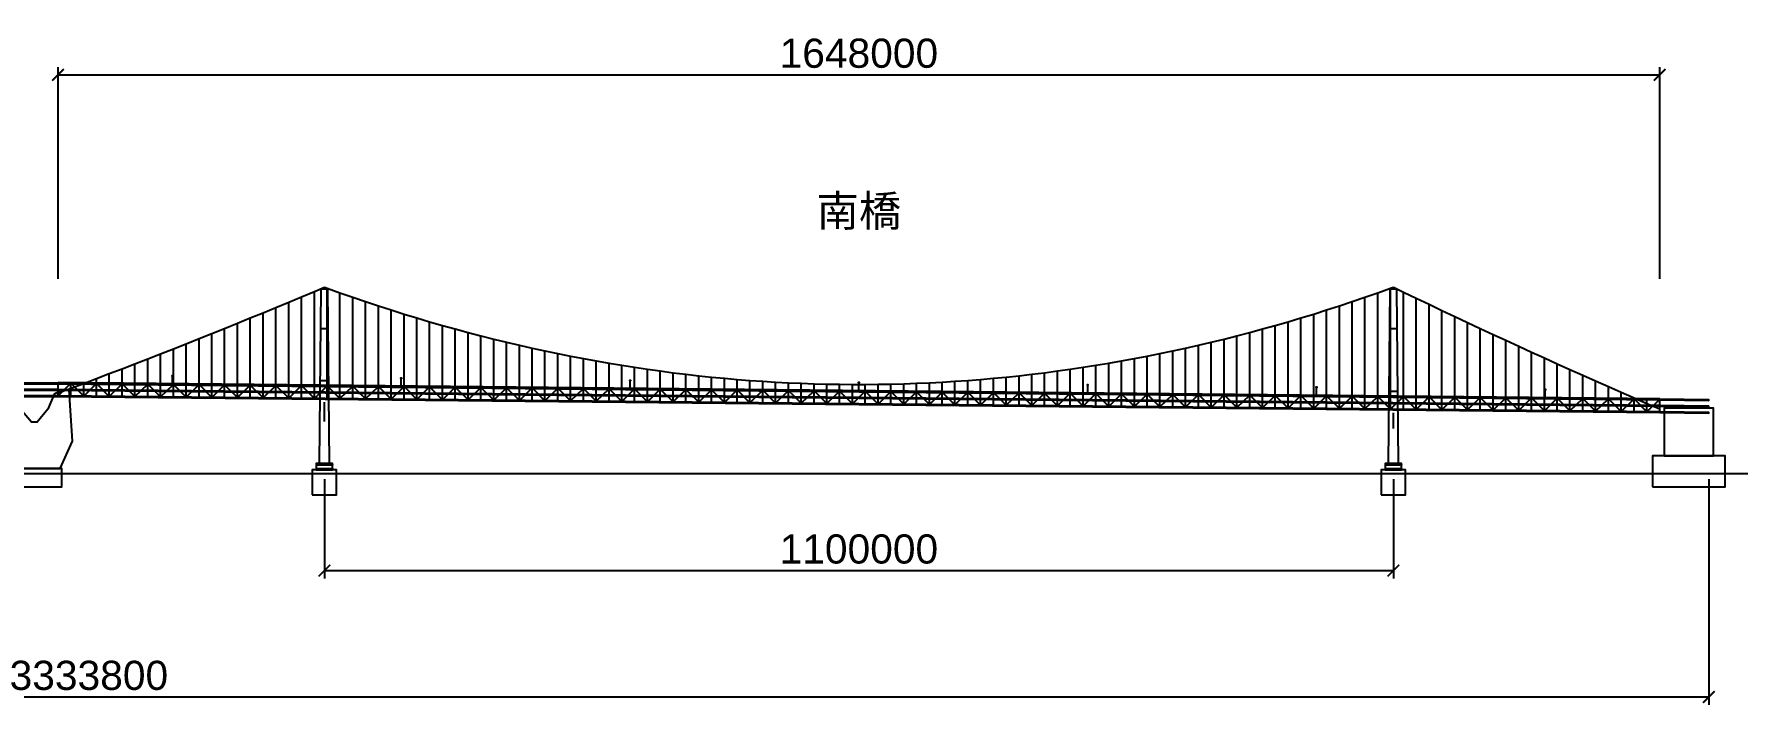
# Model space of a CAD drawing. Header units: millimetres. Extents: x -1650700 to 4843600, y -1001327 to 451686.
# Drawn here: x 0 to 1763100, y -238000 to 451686 of the extents above; entities that cross this region are included whole.
import ezdxf
from ezdxf.enums import TextEntityAlignment as Align

# ---------------------------------------------------------------- set-up
doc = ezdxf.new("R2010")
doc.units = ezdxf.units.MM
for name, color, linetype, lineweight in [('D-BGD-SEAS', 7, 'Continuous', 25), ('D-STR-BASE', 7, 'Continuous', 25), ('D-STR-CABL', 7, 'Continuous', 25), ('D-STR-DIM', 7, 'Continuous', 13), ('D-STR-HANG', 7, 'Continuous', 25), ('D-STR-RAIL', 7, 'Continuous', 25), ('D-STR-ROAD', 7, 'Continuous', 25), ('D-STR-TOWR', 7, 'Continuous', 25), ('D-STR-TRUS', 7, 'Continuous', 25), ('D-STR-TXT', 7, 'Continuous', 13)]:
    doc.layers.add(name, color=color, linetype=linetype, lineweight=lineweight)
doc.styles.add('OpenSansCondensed-Light', font='OpenSansCondensed-Light.ttf')
doc.styles.add('SETO_UNICODE', font='Arial Unicode.ttf')
doc.dimstyles.new('EZDXF', dxfattribs={"dimtxt": 0.25, "dimasz": 0.175, "dimexe": 0.375, "dimexo": 0.125, "dimgap": 0.1, "dimtad": 1, "dimlfac": 100, "dimzin": 12, "dimdsep": 46, "dimtxsty": 'OpenSansCondensed-Light', "dimblk": 'ARCHTICK', "dimcen": 2.5, "dimazin": 3, "dimtfac": 0.5, "dimtmove": 2, "dimatfit": 3})

# ---------------------------------------------------------------- blocks, each defined once
blk = doc.blocks.new('_ARCHTICK')
at = {"color": 0, "linetype": 'BYBLOCK', "const_width": 0.15}
blk.add_lwpolyline([(-0.5, -0.5), (0.5, 0.5)], dxfattribs=at)

msp = doc.modelspace()

# ---------------------------------------------------------------- linework, layer by layer
at = {"layer": 'D-BGD-SEAS', "color": 7}
msp.add_lwpolyline([(-1650700, 0), (1763100, 0)], dxfattribs=at)
at = {"layer": 'D-STR-BASE', "color": 7}
for points in [[(-26500, 5000), (26500, 5000), (39500, 33000), (36500, 75190), (35750, 86000), (29500, 86000), (20500, 81500), (14000, 66000), (3000, 52500), (-3000, 52500), (-14000, 66000), (-20500, 81500), (-29500, 86000), (-35750, 86000), (-36500, 75190), (-39500, 33000)], [(1677000, 18000), (1728000, 18000), (1728000, 67000), (1677000, 67000)], [(1665000, -14000), (1740000, -14000), (1740000, 18000), (1665000, 18000)], [(-28500, -14000), (28500, -14000), (28500, 5000), (-28500, 5000)], [(286000, -22000), (311000, -22000), (311000, 3500), (286000, 3500)], [(289920, 8700), (307080, 8700), (307080, 8790), (289920, 8790)], [(289920, 4500), (307080, 4500), (307080, 4590), (289920, 4590)], [(290000, 3500), (307000, 3500), (307000, 10050), (290000, 10050)], [(1386000, -22000), (1411000, -22000), (1411000, 3500), (1386000, 3500)], [(1389920, 8700), (1407080, 8700), (1407080, 8790), (1389920, 8790)], [(1389920, 4500), (1407080, 4500), (1407080, 4590), (1389920, 4590)], [(1390000, 3500), (1407000, 3500), (1407000, 10050), (1390000, 10050)]]:
    msp.add_lwpolyline(points, close=True, dxfattribs=at)
at = {"layer": 'D-STR-CABL', "color": 7}
for points in [[(261812, 176127.5), (274996, 181622.8)], [(274996, 181622.8), (288180, 187150.5)], [(288180, 187150.5), (298500, 191500)], [(298500, 191500), (301364, 190461.3)], [(301364, 190461.3), (314548, 185749.5)], [(314548, 185749.5), (327732, 181152.7)], [(327732, 181152.7), (340916, 176670.7)], [(340916, 176670.7), (354100, 172303.8)], [(1342900, 172303.8), (1356084, 176670.7)], [(1356084, 176670.7), (1369268, 181152.7)], [(1369268, 181152.7), (1382452, 185749.5)], [(1382452, 185749.5), (1395636, 190461.3)], [(1395636, 190461.3), (1398500, 191500)], [(1398500, 191500), (1408820, 186529.8)], [(1408820, 186529.8), (1422004, 180209.1)], [(1422004, 180209.1), (1435188, 173920.9)], [(209076, 154470.5), (222260, 159836.1)], [(222260, 159836.1), (235444, 165234.2)], [(235444, 165234.2), (248628, 170664.6)], [(248628, 170664.6), (261812, 176127.5)], [(354100, 172303.8), (367284, 168051.7)], [(367284, 168051.7), (380468, 163914.5)], [(380468, 163914.5), (393652, 159892.3)], [(393652, 159892.3), (406836, 155985)], [(1290164, 155985), (1303348, 159892.3)], [(1303348, 159892.3), (1316532, 163914.5)], [(1316532, 163914.5), (1329716, 168051.7)], [(1329716, 168051.7), (1342900, 172303.8)], [(1435188, 173920.9), (1448372, 167665)], [(1448372, 167665), (1461556, 161441.6)], [(1461556, 161441.6), (1474740, 155250.6)], [(169524, 138568.1), (182708, 143836.5)], [(182708, 143836.5), (195892, 149137.3)], [(195892, 149137.3), (209076, 154470.5)], [(406836, 155985), (420020, 152192.6)], [(420020, 152192.6), (433204, 148515.1)], [(433204, 148515.1), (446388, 144952.6)], [(446388, 144952.6), (459572, 141505)], [(459572, 141505), (472756, 138172.2)], [(1224244, 138172.2), (1237428, 141505)], [(1237428, 141505), (1250612, 144952.6)], [(1250612, 144952.6), (1263796, 148515.1)], [(1263796, 148515.1), (1276980, 152192.6)], [(1276980, 152192.6), (1290164, 155985)], [(1474740, 155250.6), (1487924, 149092)], [(1487924, 149092), (1501108, 142965.8)], [(1501108, 142965.8), (1514292, 136872)], [(129972, 122957.4), (143156, 128128.5)], [(143156, 128128.5), (156340, 133332.1)], [(156340, 133332.1), (169524, 138568.1)], [(472756, 138172.2), (485940, 134954.5)], [(485940, 134954.5), (499124, 131851.6)], [(499124, 131851.6), (512308, 128863.7)], [(512308, 128863.7), (525492, 125990.6)], [(525492, 125990.6), (538676, 123232.5)], [(1158324, 123232.5), (1171508, 125990.6)], [(1171508, 125990.6), (1184692, 128863.7)], [(1184692, 128863.7), (1197876, 131851.6)], [(1197876, 131851.6), (1211060, 134954.5)], [(1211060, 134954.5), (1224244, 138172.2)], [(1514292, 136872), (1527476, 130810.7)], [(1527476, 130810.7), (1540660, 124781.7)], [(1540660, 124781.7), (1553844, 118785.2)], [(77236, 102596.9), (90420, 107638.4)], [(90420, 107638.4), (103604, 112712.3)], [(103604, 112712.3), (116788, 117818.6)], [(116788, 117818.6), (129972, 122957.4)], [(538676, 123232.5), (551860, 120589.4)], [(551860, 120589.4), (565044, 118061.1)], [(565044, 118061.1), (578228, 115647.8)], [(578228, 115647.8), (591412, 113349.3)], [(591412, 113349.3), (604596, 111165.8)], [(604596, 111165.8), (617780, 109097.3)], [(617780, 109097.3), (630964, 107143.6)], [(630964, 107143.6), (644148, 105304.9)], [(1052852, 105304.9), (1066036, 107143.6)], [(1066036, 107143.6), (1079220, 109097.3)], [(1079220, 109097.3), (1092404, 111165.8)], [(1092404, 111165.8), (1105588, 113349.3)], [(1105588, 113349.3), (1118772, 115647.8)], [(1118772, 115647.8), (1131956, 118061.1)], [(1131956, 118061.1), (1145140, 120589.4)], [(1145140, 120589.4), (1158324, 123232.5)], [(1553844, 118785.2), (1567028, 112821.1)], [(1567028, 112821.1), (1580212, 106889.4)], [(1580212, 106889.4), (1593396, 100990.1)], [(37684, 87666.8), (50868, 92611.1)], [(50868, 92611.1), (64052, 97587.8)], [(64052, 97587.8), (77236, 102596.9)], [(644148, 105304.9), (657332, 103581.1)], [(657332, 103581.1), (670516, 101972.2)], [(670516, 101972.2), (683700, 100478.2)], [(683700, 100478.2), (696884, 99099.1)], [(696884, 99099.1), (710068, 97835)], [(710068, 97835), (723252, 96685.8)], [(723252, 96685.8), (736436, 95651.5)], [(736436, 95651.5), (749620, 94732.2)], [(749620, 94732.2), (762804, 93927.7)], [(762804, 93927.7), (775988, 93238.2)], [(775988, 93238.2), (789172, 92663.6)], [(789172, 92663.6), (802356, 92203.9)], [(802356, 92203.9), (815540, 91859.1)], [(815540, 91859.1), (828724, 91629.3)], [(828724, 91629.3), (841908, 91514.4)], [(841908, 91514.4), (855092, 91514.4)], [(855092, 91514.4), (868276, 91629.3)], [(868276, 91629.3), (881460, 91859.1)], [(881460, 91859.1), (894644, 92203.9)], [(894644, 92203.9), (907828, 92663.6)], [(907828, 92663.6), (921012, 93238.2)], [(921012, 93238.2), (934196, 93927.7)], [(934196, 93927.7), (947380, 94732.2)], [(947380, 94732.2), (960564, 95651.5)], [(960564, 95651.5), (973748, 96685.8)], [(973748, 96685.8), (986932, 97835)], [(986932, 97835), (1000116, 99099.1)], [(1000116, 99099.1), (1013300, 100478.2)], [(1013300, 100478.2), (1026484, 101972.2)], [(1026484, 101972.2), (1039668, 103581.1)], [(1039668, 103581.1), (1052852, 105304.9)], [(1593396, 100990.1), (1606580, 95123.2)], [(1606580, 95123.2), (1619764, 89288.7)], [(1619764, 89288.7), (1632948, 83486.7)], [(24500, 82755), (37684, 87666.8)], [(1632948, 83486.7), (1646132, 77717)], [(1646132, 77717), (1659316, 71979.8)], [(1659316, 71979.8), (1672500, 66275)]]:
    msp.add_lwpolyline(points, dxfattribs=at)
at = {"layer": 'D-STR-HANG', "color": 7}
for points in [[(274996, 90250), (274996, 181622.8)], [(288180, 90118.2), (288180, 187150.5)], [(301364, 89986.4), (301364, 190461.3)], [(314548, 89854.5), (314548, 185749.5)], [(327732, 89722.7), (327732, 181152.7)], [(340916, 89590.8), (340916, 176670.7)], [(1356084, 79439.2), (1356084, 176670.7)], [(1369268, 79307.3), (1369268, 181152.7)], [(1382452, 79175.5), (1382452, 185749.5)], [(1395636, 79043.6), (1395636, 190461.3)], [(1408820, 78911.8), (1408820, 186529.8)], [(1422004, 78780), (1422004, 180209.1)], [(222260, 90777.4), (222260, 159836.1)], [(235444, 90645.6), (235444, 165234.2)], [(248628, 90513.7), (248628, 170664.6)], [(261812, 90381.9), (261812, 176127.5)], [(354100, 89459), (354100, 172303.8)], [(367284, 89327.2), (367284, 168051.7)], [(380468, 89195.3), (380468, 163914.5)], [(393652, 89063.5), (393652, 159892.3)], [(1303348, 79966.5), (1303348, 159892.3)], [(1316532, 79834.7), (1316532, 163914.5)], [(1329716, 79702.8), (1329716, 168051.7)], [(1342900, 79571), (1342900, 172303.8)], [(1435188, 78648.1), (1435188, 173920.9)], [(1448372, 78516.3), (1448372, 167665)], [(1461556, 78384.4), (1461556, 161441.6)], [(182708, 91172.9), (182708, 143836.5)], [(195892, 91041.1), (195892, 149137.3)], [(209076, 90909.2), (209076, 154470.5)], [(406836, 88931.6), (406836, 155985)], [(420020, 88799.8), (420020, 152192.6)], [(433204, 88668), (433204, 148515.1)], [(446388, 88536.1), (446388, 144952.6)], [(459572, 88404.3), (459572, 141505)], [(1237428, 80625.7), (1237428, 141505)], [(1250612, 80493.9), (1250612, 144952.6)], [(1263796, 80362), (1263796, 148515.1)], [(1276980, 80230.2), (1276980, 152192.6)], [(1290164, 80098.4), (1290164, 155985)], [(1474740, 78252.6), (1474740, 155250.6)], [(1487924, 78120.8), (1487924, 149092)], [(1501108, 77988.9), (1501108, 142965.8)], [(143156, 91568.4), (143156, 128128.5)], [(156340, 91436.6), (156340, 133332.1)], [(169524, 91304.8), (169524, 138568.1)], [(472756, 88272.4), (472756, 138172.2)], [(485940, 88140.6), (485940, 134954.5)], [(499124, 88008.8), (499124, 131851.6)], [(512308, 87876.9), (512308, 128863.7)], [(525492, 87745.1), (525492, 125990.6)], [(1171508, 81284.9), (1171508, 125990.6)], [(1184692, 81153.1), (1184692, 128863.7)], [(1197876, 81021.2), (1197876, 131851.6)], [(1211060, 80889.4), (1211060, 134954.5)], [(1224244, 80757.6), (1224244, 138172.2)], [(1514292, 77857.1), (1514292, 136872)], [(1527476, 77725.2), (1527476, 130810.7)], [(1540660, 77593.4), (1540660, 124781.7)], [(90420, 92095.8), (90420, 107638.4)], [(103604, 91964), (103604, 112712.3)], [(116788, 91832.1), (116788, 117818.6)], [(129972, 91700.3), (129972, 122957.4)], [(538676, 87613.2), (538676, 123232.5)], [(551860, 87481.4), (551860, 120589.4)], [(565044, 87349.6), (565044, 118061.1)], [(578228, 87217.7), (578228, 115647.8)], [(591412, 87085.9), (591412, 113349.3)], [(604596, 86954), (604596, 111165.8)], [(617780, 86822.2), (617780, 109097.3)], [(630964, 86690.4), (630964, 107143.6)], [(1066036, 82339.6), (1066036, 107143.6)], [(1079220, 82207.8), (1079220, 109097.3)], [(1092404, 82076), (1092404, 111165.8)], [(1105588, 81944.1), (1105588, 113349.3)], [(1118772, 81812.3), (1118772, 115647.8)], [(1131956, 81680.4), (1131956, 118061.1)], [(1145140, 81548.6), (1145140, 120589.4)], [(1158324, 81416.8), (1158324, 123232.5)], [(1553844, 77461.6), (1553844, 118785.2)], [(1567028, 77329.7), (1567028, 112821.1)], [(1580212, 77197.9), (1580212, 106889.4)], [(64052, 92359.5), (64052, 97587.8)], [(77236, 92227.6), (77236, 102596.9)], [(644148, 86558.5), (644148, 105304.9)], [(657332, 86426.7), (657332, 103581.1)], [(670516, 86294.8), (670516, 101972.2)], [(683700, 86163), (683700, 100478.2)], [(696884, 86031.2), (696884, 99099.1)], [(710068, 85899.3), (710068, 97835)], [(723252, 85767.5), (723252, 96685.8)], [(736436, 85635.6), (736436, 95651.5)], [(749620, 85503.8), (749620, 94732.2)], [(762804, 85372), (762804, 93927.7)], [(775988, 85240.1), (775988, 93238.2)], [(789172, 85108.3), (789172, 92663.6)], [(802356, 84976.4), (802356, 92203.9)], [(815540, 84844.6), (815540, 91859.1)], [(828724, 84712.8), (828724, 91629.3)], [(841908, 84580.9), (841908, 91514.4)], [(855092, 84449.1), (855092, 91514.4)], [(868276, 84317.2), (868276, 91629.3)], [(881460, 84185.4), (881460, 91859.1)], [(894644, 84053.6), (894644, 92203.9)], [(907828, 83921.7), (907828, 92663.6)], [(921012, 83789.9), (921012, 93238.2)], [(934196, 83658), (934196, 93927.7)], [(947380, 83526.2), (947380, 94732.2)], [(960564, 83394.4), (960564, 95651.5)], [(973748, 83262.5), (973748, 96685.8)], [(986932, 83130.7), (986932, 97835)], [(1000116, 82998.8), (1000116, 99099.1)], [(1013300, 82867), (1013300, 100478.2)], [(1026484, 82735.2), (1026484, 101972.2)], [(1039668, 82603.3), (1039668, 103581.1)], [(1052852, 82471.5), (1052852, 105304.9)], [(1593396, 77066), (1593396, 100990.1)], [(1606580, 76934.2), (1606580, 95123.2)], [(1619764, 76802.4), (1619764, 89288.7)], [(1632948, 76670.5), (1632948, 83486.7)]]:
    msp.add_lwpolyline(points, dxfattribs=at)
at = {"layer": 'D-STR-RAIL', "color": 7}
for points in [[(-24500, 86575), (24500, 86575)], [(-24500, 86575), (24500, 86575)], [(-24500, 85575), (24500, 85575)], [(-24500, 85575), (24500, 85575)], [(24500, 86575), (1672500, 70095)], [(24500, 86575), (1672500, 70095)], [(24500, 85575), (1672500, 69095)], [(24500, 85575), (1672500, 69095)], [(56200, 85258), (56200, 86258)], [(56200, 85258), (56200, 86258)], [(175264.3, 84067.4), (175264.3, 85067.4)], [(175264.3, 84067.4), (175264.3, 85067.4)], [(294328.6, 82876.7), (294328.6, 83876.7)], [(294328.6, 82876.7), (294328.6, 83876.7)], [(413392.9, 81686.1), (413392.9, 82686.1)], [(413392.9, 81686.1), (413392.9, 82686.1)], [(532457.1, 80495.4), (532457.1, 81495.4)], [(532457.1, 80495.4), (532457.1, 81495.4)], [(651521.4, 79304.8), (651521.4, 80304.8)], [(651521.4, 79304.8), (651521.4, 80304.8)], [(770585.7, 78114.1), (770585.7, 79114.1)], [(770585.7, 78114.1), (770585.7, 79114.1)], [(889650, 76923.5), (889650, 77923.5)], [(889650, 76923.5), (889650, 77923.5)], [(1008714.3, 75732.9), (1008714.3, 76732.9)], [(1008714.3, 75732.9), (1008714.3, 76732.9)], [(1127778.6, 74542.2), (1127778.6, 75542.2)], [(1127778.6, 74542.2), (1127778.6, 75542.2)], [(1246842.9, 73351.6), (1246842.9, 74351.6)], [(1246842.9, 73351.6), (1246842.9, 74351.6)], [(1365907.1, 72160.9), (1365907.1, 73160.9)], [(1365907.1, 72160.9), (1365907.1, 73160.9)], [(1484971.4, 70970.3), (1484971.4, 71970.3)], [(1484971.4, 70970.3), (1484971.4, 71970.3)], [(1604035.7, 69779.6), (1604035.7, 70779.6)], [(1604035.7, 69779.6), (1604035.7, 70779.6)], [(1672500, 70095), (1723100, 69589)], [(1672500, 70095), (1723100, 69589)], [(1672500, 69095), (1723100, 68589)], [(1672500, 69095), (1723100, 68589)], [(1723100, 68589), (1723100, 69589)], [(1723100, 68589), (1723100, 69589)]]:
    msp.add_lwpolyline(points, dxfattribs=at)
for points in [[(-24500, 79055), (24500, 79055), (24500, 79755), (-24500, 79755)], [(24500, 79055), (1672500, 62575), (1672500, 63275), (24500, 79755)], [(1672500, 62575), (1723100, 62069), (1723100, 62769), (1672500, 63275)]]:
    msp.add_lwpolyline(points, close=True, dxfattribs=at)
at = {"layer": 'D-STR-ROAD', "color": 7}
for points in [[(-24500, 92055), (24500, 92055), (24500, 92755), (-24500, 92755)], [(24500, 92055), (1672500, 75575), (1672500, 76275), (24500, 92755)], [(141564.3, 100077.9), (142864.3, 100077.9), (142864.3, 100377.9), (141564.3, 100377.9)], [(141564.3, 100077.9), (142864.3, 100077.9), (142864.3, 100377.9), (141564.3, 100377.9)], [(376992.9, 97723.6), (378292.9, 97723.6), (378292.9, 98023.6), (376992.9, 98023.6)], [(376992.9, 97723.6), (378292.9, 97723.6), (378292.9, 98023.6), (376992.9, 98023.6)], [(612421.4, 95369.3), (613721.4, 95369.3), (613721.4, 95669.3), (612421.4, 95669.3)], [(612421.4, 95369.3), (613721.4, 95369.3), (613721.4, 95669.3), (612421.4, 95669.3)], [(847850, 93015), (849150, 93015), (849150, 93315), (847850, 93315)], [(847850, 93015), (849150, 93015), (849150, 93315), (847850, 93315)], [(1083278.6, 90660.7), (1084578.6, 90660.7), (1084578.6, 90960.7), (1083278.6, 90960.7)], [(1083278.6, 90660.7), (1084578.6, 90660.7), (1084578.6, 90960.7), (1083278.6, 90960.7)], [(1318707.1, 88306.4), (1320007.1, 88306.4), (1320007.1, 88606.4), (1318707.1, 88606.4)], [(1318707.1, 88306.4), (1320007.1, 88306.4), (1320007.1, 88606.4), (1318707.1, 88606.4)], [(1554135.7, 85952.1), (1555435.7, 85952.1), (1555435.7, 86252.1), (1554135.7, 86252.1)], [(1554135.7, 85952.1), (1555435.7, 85952.1), (1555435.7, 86252.1), (1554135.7, 86252.1)], [(1672500, 75575), (1723100, 75069), (1723100, 75769), (1672500, 76275)]]:
    msp.add_lwpolyline(points, close=True, dxfattribs=at)
for points in [[(24500, 93655), (1672500, 77175)], [(24500, 93355), (1672500, 76875)], [(142214.3, 99777.9), (142214.3, 100277.9)], [(142214.3, 91577.9), (142214.3, 100077.9)], [(377642.9, 97423.6), (377642.9, 97923.6)], [(377642.9, 89223.6), (377642.9, 97723.6)], [(613071.4, 95069.3), (613071.4, 95569.3)], [(613071.4, 86869.3), (613071.4, 95369.3)], [(848500, 92715), (848500, 93215)], [(848500, 84515), (848500, 93015)], [(1083928.6, 90360.7), (1083928.6, 90860.7)], [(1083928.6, 82160.7), (1083928.6, 90660.7)], [(1319357.1, 88006.4), (1319357.1, 88506.4)], [(1319357.1, 79806.4), (1319357.1, 88306.4)], [(1554785.7, 85652.1), (1554785.7, 86152.1)], [(1554785.7, 77452.1), (1554785.7, 85952.1)]]:
    msp.add_lwpolyline(points, dxfattribs=at)
at = {"layer": 'D-STR-TOWR', "color": 7}
for points in [[(293150, 10230), (303850, 10230), (302050, 189500), (294950, 189500)], [(1393150, 10230), (1403850, 10230), (1402050, 189500), (1394950, 189500)]]:
    msp.add_lwpolyline(points, close=True, dxfattribs=at)
for points in [[(294900, 149100), (302100, 149100)], [(294900, 149100), (302100, 149100)], [(294900, 149100), (294900, 149100)], [(294900, 148000), (294900, 149100)], [(294900, 148000), (294900, 149100)], [(302100, 149100), (302100, 149100)], [(302100, 148000), (302100, 149100)], [(302100, 148000), (302100, 149100)], [(1394900, 149100), (1402100, 149100)], [(1394900, 149100), (1402100, 149100)], [(1394900, 149100), (1394900, 149100)], [(1394900, 148000), (1394900, 149100)], [(1394900, 148000), (1394900, 149100)], [(1402100, 149100), (1402100, 149100)], [(1402100, 148000), (1402100, 149100)], [(1402100, 148000), (1402100, 149100)], [(294900, 95615), (302100, 95615)], [(294900, 95615), (302100, 95615)], [(294900, 95615), (294900, 95615)], [(294900, 94515), (294900, 95615)], [(294900, 94515), (294900, 95615)], [(302100, 95615), (302100, 95615)], [(302100, 94515), (302100, 95615)], [(302100, 94515), (302100, 95615)], [(298500, 53510), (298500, 73115)], [(1394900, 84615), (1402100, 84615)], [(1394900, 84615), (1402100, 84615)], [(1394900, 84615), (1394900, 84615)], [(1394900, 83515), (1394900, 84615)], [(1394900, 83515), (1394900, 84615)], [(1402100, 84615), (1402100, 84615)], [(1402100, 83515), (1402100, 84615)], [(1402100, 83515), (1402100, 84615)], [(1398500, 46176.7), (1398500, 62115)]]:
    msp.add_lwpolyline(points, dxfattribs=at)
at = {"layer": 'D-STR-TRUS', "color": 7}
for points in [[(24500, 92755), (1672500, 76275)], [(24500, 79755), (24500, 92755)], [(24500, 79755), (37684, 92623.2)], [(37684, 79623.2), (37684, 92623.2)], [(37684, 92623.2), (50868, 79491.3)], [(50868, 79491.3), (50868, 92491.3)], [(50868, 79491.3), (64052, 92359.5)], [(64052, 79359.5), (64052, 92359.5)], [(64052, 92359.5), (77236, 79227.6)], [(64052, 92359.5), (64052, 92359.5)], [(77236, 79227.6), (77236, 92227.6)], [(77236, 92227.6), (77236, 92227.6)], [(77236, 79227.6), (90420, 92095.8)], [(90420, 79095.8), (90420, 92095.8)], [(90420, 92095.8), (103604, 78964)], [(90420, 92095.8), (90420, 92095.8)], [(103604, 78964), (103604, 91964)], [(103604, 91964), (103604, 91964)], [(103604, 78964), (116788, 91832.1)], [(116788, 78832.1), (116788, 91832.1)], [(116788, 91832.1), (129972, 78700.3)], [(116788, 91832.1), (116788, 91832.1)], [(129972, 78700.3), (129972, 91700.3)], [(129972, 91700.3), (129972, 91700.3)], [(129972, 78700.3), (143156, 91568.4)], [(143156, 78568.4), (143156, 91568.4)], [(143156, 91568.4), (156340, 78436.6)], [(143156, 91568.4), (143156, 91568.4)], [(156340, 78436.6), (156340, 91436.6)], [(156340, 91436.6), (156340, 91436.6)], [(156340, 78436.6), (169524, 91304.8)], [(169524, 78304.8), (169524, 91304.8)], [(169524, 91304.8), (182708, 78172.9)], [(169524, 91304.8), (169524, 91304.8)], [(182708, 78172.9), (182708, 91172.9)], [(182708, 91172.9), (182708, 91172.9)], [(182708, 78172.9), (195892, 91041.1)], [(195892, 78041.1), (195892, 91041.1)], [(195892, 91041.1), (209076, 77909.2)], [(195892, 91041.1), (195892, 91041.1)], [(209076, 77909.2), (209076, 90909.2)], [(209076, 90909.2), (209076, 90909.2)], [(209076, 77909.2), (222260, 90777.4)], [(222260, 77777.4), (222260, 90777.4)], [(222260, 90777.4), (235444, 77645.6)], [(222260, 90777.4), (222260, 90777.4)], [(235444, 77645.6), (235444, 90645.6)], [(235444, 90645.6), (235444, 90645.6)], [(235444, 77645.6), (248628, 90513.7)], [(248628, 77513.7), (248628, 90513.7)], [(248628, 90513.7), (261812, 77381.9)], [(248628, 90513.7), (248628, 90513.7)], [(261812, 77381.9), (261812, 90381.9)], [(261812, 90381.9), (261812, 90381.9)], [(261812, 77381.9), (274996, 90250)], [(274996, 77250), (274996, 90250)], [(274996, 90250), (288180, 77118.2)], [(274996, 90250), (274996, 90250)], [(288180, 77118.2), (288180, 90118.2)], [(288180, 90118.2), (288180, 90118.2)], [(288180, 77118.2), (301364, 89986.4)], [(301364, 76986.4), (301364, 89986.4)], [(301364, 89986.4), (314548, 76854.5)], [(301364, 89986.4), (301364, 89986.4)], [(314548, 76854.5), (314548, 89854.5)], [(314548, 89854.5), (314548, 89854.5)], [(314548, 76854.5), (327732, 89722.7)], [(327732, 76722.7), (327732, 89722.7)], [(327732, 89722.7), (340916, 76590.8)], [(327732, 89722.7), (327732, 89722.7)], [(340916, 76590.8), (340916, 89590.8)], [(340916, 89590.8), (340916, 89590.8)], [(340916, 76590.8), (354100, 89459)], [(354100, 76459), (354100, 89459)], [(354100, 89459), (367284, 76327.2)], [(354100, 89459), (354100, 89459)], [(367284, 76327.2), (367284, 89327.2)], [(367284, 89327.2), (367284, 89327.2)], [(367284, 76327.2), (380468, 89195.3)], [(380468, 76195.3), (380468, 89195.3)], [(380468, 89195.3), (393652, 76063.5)], [(380468, 89195.3), (380468, 89195.3)], [(393652, 76063.5), (393652, 89063.5)], [(393652, 89063.5), (393652, 89063.5)], [(393652, 76063.5), (406836, 88931.6)], [(406836, 75931.6), (406836, 88931.6)], [(406836, 88931.6), (420020, 75799.8)], [(406836, 88931.6), (406836, 88931.6)], [(420020, 75799.8), (420020, 88799.8)], [(420020, 88799.8), (420020, 88799.8)], [(420020, 75799.8), (433204, 88668)], [(433204, 75668), (433204, 88668)], [(433204, 88668), (446388, 75536.1)], [(433204, 88668), (433204, 88668)], [(446388, 75536.1), (446388, 88536.1)], [(446388, 88536.1), (446388, 88536.1)], [(446388, 75536.1), (459572, 88404.3)], [(459572, 75404.3), (459572, 88404.3)], [(459572, 88404.3), (472756, 75272.4)], [(459572, 88404.3), (459572, 88404.3)], [(472756, 75272.4), (472756, 88272.4)], [(472756, 88272.4), (472756, 88272.4)], [(24500, 79755), (1672500, 63275)], [(472756, 75272.4), (485940, 88140.6)], [(485940, 75140.6), (485940, 88140.6)], [(485940, 88140.6), (499124, 75008.8)], [(485940, 88140.6), (485940, 88140.6)], [(499124, 75008.8), (499124, 88008.8)], [(499124, 88008.8), (499124, 88008.8)], [(499124, 75008.8), (512308, 87876.9)], [(512308, 74876.9), (512308, 87876.9)], [(512308, 87876.9), (525492, 74745.1)], [(512308, 87876.9), (512308, 87876.9)], [(525492, 74745.1), (525492, 87745.1)], [(525492, 87745.1), (525492, 87745.1)], [(525492, 74745.1), (538676, 87613.2)], [(538676, 74613.2), (538676, 87613.2)], [(538676, 87613.2), (551860, 74481.4)], [(538676, 87613.2), (538676, 87613.2)], [(551860, 74481.4), (551860, 87481.4)], [(551860, 87481.4), (551860, 87481.4)], [(551860, 74481.4), (565044, 87349.6)], [(565044, 74349.6), (565044, 87349.6)], [(565044, 87349.6), (578228, 74217.7)], [(565044, 87349.6), (565044, 87349.6)], [(578228, 74217.7), (578228, 87217.7)], [(578228, 87217.7), (578228, 87217.7)], [(578228, 74217.7), (591412, 87085.9)], [(591412, 74085.9), (591412, 87085.9)], [(591412, 87085.9), (604596, 73954)], [(591412, 87085.9), (591412, 87085.9)], [(604596, 73954), (604596, 86954)], [(604596, 86954), (604596, 86954)], [(604596, 73954), (617780, 86822.2)], [(617780, 73822.2), (617780, 86822.2)], [(617780, 86822.2), (630964, 73690.4)], [(617780, 86822.2), (617780, 86822.2)], [(630964, 73690.4), (630964, 86690.4)], [(630964, 86690.4), (630964, 86690.4)], [(630964, 73690.4), (644148, 86558.5)], [(644148, 73558.5), (644148, 86558.5)], [(644148, 86558.5), (657332, 73426.7)], [(644148, 86558.5), (644148, 86558.5)], [(657332, 73426.7), (657332, 86426.7)], [(657332, 86426.7), (657332, 86426.7)], [(657332, 73426.7), (670516, 86294.8)], [(670516, 73294.8), (670516, 86294.8)], [(670516, 86294.8), (683700, 73163)], [(670516, 86294.8), (670516, 86294.8)], [(683700, 73163), (683700, 86163)], [(683700, 86163), (683700, 86163)], [(683700, 73163), (696884, 86031.2)], [(696884, 73031.2), (696884, 86031.2)], [(696884, 86031.2), (710068, 72899.3)], [(696884, 86031.2), (696884, 86031.2)], [(710068, 72899.3), (710068, 85899.3)], [(710068, 85899.3), (710068, 85899.3)], [(710068, 72899.3), (723252, 85767.5)], [(723252, 72767.5), (723252, 85767.5)], [(723252, 85767.5), (736436, 72635.6)], [(723252, 85767.5), (723252, 85767.5)], [(736436, 72635.6), (736436, 85635.6)], [(736436, 85635.6), (736436, 85635.6)], [(736436, 72635.6), (749620, 85503.8)], [(749620, 72503.8), (749620, 85503.8)], [(749620, 85503.8), (762804, 72372)], [(749620, 85503.8), (749620, 85503.8)], [(762804, 72372), (762804, 85372)], [(762804, 85372), (762804, 85372)], [(762804, 72372), (775988, 85240.1)], [(775988, 72240.1), (775988, 85240.1)], [(775988, 85240.1), (789172, 72108.3)], [(775988, 85240.1), (775988, 85240.1)], [(789172, 72108.3), (789172, 85108.3)], [(789172, 85108.3), (789172, 85108.3)], [(789172, 72108.3), (802356, 84976.4)], [(802356, 71976.4), (802356, 84976.4)], [(802356, 84976.4), (815540, 71844.6)], [(802356, 84976.4), (802356, 84976.4)], [(815540, 71844.6), (815540, 84844.6)], [(815540, 84844.6), (815540, 84844.6)], [(815540, 71844.6), (828724, 84712.8)], [(828724, 71712.8), (828724, 84712.8)], [(828724, 84712.8), (841908, 71580.9)], [(828724, 84712.8), (828724, 84712.8)], [(841908, 71580.9), (841908, 84580.9)], [(841908, 84580.9), (841908, 84580.9)], [(841908, 71580.9), (855092, 84449.1)], [(855092, 71449.1), (855092, 84449.1)], [(855092, 84449.1), (868276, 71317.2)], [(855092, 84449.1), (855092, 84449.1)], [(868276, 71317.2), (868276, 84317.2)], [(868276, 84317.2), (868276, 84317.2)], [(868276, 71317.2), (881460, 84185.4)], [(881460, 71185.4), (881460, 84185.4)], [(881460, 84185.4), (894644, 71053.6)], [(881460, 84185.4), (881460, 84185.4)], [(894644, 71053.6), (894644, 84053.6)], [(894644, 84053.6), (894644, 84053.6)], [(894644, 71053.6), (907828, 83921.7)], [(907828, 70921.7), (907828, 83921.7)], [(907828, 83921.7), (921012, 70789.9)], [(907828, 83921.7), (907828, 83921.7)], [(921012, 70789.9), (921012, 83789.9)], [(921012, 83789.9), (921012, 83789.9)], [(921012, 70789.9), (934196, 83658)], [(934196, 70658), (934196, 83658)], [(934196, 83658), (947380, 70526.2)], [(934196, 83658), (934196, 83658)], [(947380, 70526.2), (947380, 83526.2)], [(947380, 83526.2), (947380, 83526.2)], [(947380, 70526.2), (960564, 83394.4)], [(960564, 70394.4), (960564, 83394.4)], [(960564, 83394.4), (973748, 70262.5)], [(960564, 83394.4), (960564, 83394.4)], [(973748, 70262.5), (973748, 83262.5)], [(973748, 83262.5), (973748, 83262.5)], [(973748, 70262.5), (986932, 83130.7)], [(986932, 70130.7), (986932, 83130.7)], [(986932, 83130.7), (1000116, 69998.8)], [(986932, 83130.7), (986932, 83130.7)], [(1000116, 69998.8), (1000116, 82998.8)], [(1000116, 82998.8), (1000116, 82998.8)], [(1000116, 69998.8), (1013300, 82867)], [(1013300, 69867), (1013300, 82867)], [(1013300, 82867), (1026484, 69735.2)], [(1013300, 82867), (1013300, 82867)], [(1026484, 69735.2), (1026484, 82735.2)], [(1026484, 82735.2), (1026484, 82735.2)], [(1026484, 69735.2), (1039668, 82603.3)], [(1039668, 69603.3), (1039668, 82603.3)], [(1039668, 82603.3), (1052852, 69471.5)], [(1039668, 82603.3), (1039668, 82603.3)], [(1052852, 69471.5), (1052852, 82471.5)], [(1052852, 82471.5), (1052852, 82471.5)], [(1052852, 69471.5), (1066036, 82339.6)], [(1066036, 69339.6), (1066036, 82339.6)], [(1066036, 82339.6), (1079220, 69207.8)], [(1066036, 82339.6), (1066036, 82339.6)], [(1079220, 69207.8), (1079220, 82207.8)], [(1079220, 82207.8), (1079220, 82207.8)], [(1079220, 69207.8), (1092404, 82076)], [(1092404, 69076), (1092404, 82076)], [(1092404, 82076), (1105588, 68944.1)], [(1092404, 82076), (1092404, 82076)], [(1105588, 68944.1), (1105588, 81944.1)], [(1105588, 81944.1), (1105588, 81944.1)], [(1105588, 68944.1), (1118772, 81812.3)], [(1118772, 68812.3), (1118772, 81812.3)], [(1118772, 81812.3), (1131956, 68680.4)], [(1118772, 81812.3), (1118772, 81812.3)], [(1131956, 68680.4), (1131956, 81680.4)], [(1131956, 81680.4), (1131956, 81680.4)], [(1131956, 68680.4), (1145140, 81548.6)], [(1145140, 68548.6), (1145140, 81548.6)], [(1145140, 81548.6), (1158324, 68416.8)], [(1145140, 81548.6), (1145140, 81548.6)], [(1158324, 68416.8), (1158324, 81416.8)], [(1158324, 81416.8), (1158324, 81416.8)], [(1158324, 68416.8), (1171508, 81284.9)], [(1171508, 68284.9), (1171508, 81284.9)], [(1171508, 81284.9), (1184692, 68153.1)], [(1171508, 81284.9), (1171508, 81284.9)], [(1184692, 68153.1), (1184692, 81153.1)], [(1184692, 81153.1), (1184692, 81153.1)], [(1184692, 68153.1), (1197876, 81021.2)], [(1197876, 68021.2), (1197876, 81021.2)], [(1197876, 81021.2), (1211060, 67889.4)], [(1197876, 81021.2), (1197876, 81021.2)], [(1211060, 67889.4), (1211060, 80889.4)], [(1211060, 80889.4), (1211060, 80889.4)], [(1211060, 67889.4), (1224244, 80757.6)], [(1224244, 67757.6), (1224244, 80757.6)], [(1224244, 80757.6), (1237428, 67625.7)], [(1224244, 80757.6), (1224244, 80757.6)], [(1237428, 67625.7), (1237428, 80625.7)], [(1237428, 80625.7), (1237428, 80625.7)], [(1237428, 67625.7), (1250612, 80493.9)], [(1250612, 67493.9), (1250612, 80493.9)], [(1250612, 80493.9), (1263796, 67362)], [(1250612, 80493.9), (1250612, 80493.9)], [(1263796, 67362), (1263796, 80362)], [(1263796, 80362), (1263796, 80362)], [(1263796, 67362), (1276980, 80230.2)], [(1276980, 67230.2), (1276980, 80230.2)], [(1276980, 80230.2), (1290164, 67098.4)], [(1276980, 80230.2), (1276980, 80230.2)], [(1290164, 67098.4), (1290164, 80098.4)], [(1290164, 80098.4), (1290164, 80098.4)], [(1290164, 67098.4), (1303348, 79966.5)], [(1303348, 66966.5), (1303348, 79966.5)], [(1303348, 79966.5), (1316532, 66834.7)], [(1303348, 79966.5), (1303348, 79966.5)], [(1316532, 66834.7), (1316532, 79834.7)], [(1316532, 79834.7), (1316532, 79834.7)], [(1316532, 66834.7), (1329716, 79702.8)], [(1329716, 66702.8), (1329716, 79702.8)], [(1329716, 79702.8), (1342900, 66571)], [(1329716, 79702.8), (1329716, 79702.8)], [(1342900, 66571), (1342900, 79571)], [(1342900, 79571), (1342900, 79571)], [(1342900, 66571), (1356084, 79439.2)], [(1356084, 66439.2), (1356084, 79439.2)], [(1356084, 79439.2), (1369268, 66307.3)], [(1356084, 79439.2), (1356084, 79439.2)], [(1369268, 66307.3), (1369268, 79307.3)], [(1369268, 79307.3), (1369268, 79307.3)], [(1369268, 66307.3), (1382452, 79175.5)], [(1382452, 66175.5), (1382452, 79175.5)], [(1382452, 79175.5), (1395636, 66043.6)], [(1382452, 79175.5), (1382452, 79175.5)], [(1395636, 66043.6), (1395636, 79043.6)], [(1395636, 79043.6), (1395636, 79043.6)], [(1395636, 66043.6), (1408820, 78911.8)], [(1408820, 65911.8), (1408820, 78911.8)], [(1408820, 78911.8), (1422004, 65780)], [(1408820, 78911.8), (1408820, 78911.8)], [(1422004, 65780), (1422004, 78780)], [(1422004, 78780), (1422004, 78780)], [(1422004, 65780), (1435188, 78648.1)], [(1435188, 65648.1), (1435188, 78648.1)], [(1435188, 78648.1), (1448372, 65516.3)], [(1435188, 78648.1), (1435188, 78648.1)], [(1448372, 65516.3), (1448372, 78516.3)], [(1448372, 78516.3), (1448372, 78516.3)], [(1448372, 65516.3), (1461556, 78384.4)], [(1461556, 65384.4), (1461556, 78384.4)], [(1461556, 78384.4), (1474740, 65252.6)], [(1461556, 78384.4), (1461556, 78384.4)], [(1474740, 65252.6), (1474740, 78252.6)], [(1474740, 78252.6), (1474740, 78252.6)], [(1474740, 65252.6), (1487924, 78120.8)], [(1487924, 65120.8), (1487924, 78120.8)], [(1487924, 78120.8), (1501108, 64988.9)], [(1487924, 78120.8), (1487924, 78120.8)], [(1501108, 64988.9), (1501108, 77988.9)], [(1501108, 77988.9), (1501108, 77988.9)], [(1501108, 64988.9), (1514292, 77857.1)], [(1514292, 64857.1), (1514292, 77857.1)], [(1514292, 77857.1), (1527476, 64725.2)], [(1514292, 77857.1), (1514292, 77857.1)], [(1527476, 64725.2), (1527476, 77725.2)], [(1527476, 77725.2), (1527476, 77725.2)], [(1527476, 64725.2), (1540660, 77593.4)], [(1540660, 64593.4), (1540660, 77593.4)], [(1540660, 77593.4), (1553844, 64461.6)], [(1540660, 77593.4), (1540660, 77593.4)], [(1553844, 64461.6), (1553844, 77461.6)], [(1553844, 77461.6), (1553844, 77461.6)], [(1553844, 64461.6), (1567028, 77329.7)], [(1567028, 64329.7), (1567028, 77329.7)], [(1567028, 77329.7), (1580212, 64197.9)], [(1567028, 77329.7), (1567028, 77329.7)], [(1580212, 64197.9), (1580212, 77197.9)], [(1580212, 77197.9), (1580212, 77197.9)], [(1580212, 64197.9), (1593396, 77066)], [(1593396, 64066), (1593396, 77066)], [(1593396, 77066), (1606580, 63934.2)], [(1593396, 77066), (1593396, 77066)], [(1606580, 63934.2), (1606580, 76934.2)], [(1606580, 76934.2), (1606580, 76934.2)], [(1606580, 63934.2), (1619764, 76802.4)], [(1619764, 63802.4), (1619764, 76802.4)], [(1619764, 76802.4), (1632948, 63670.5)], [(1619764, 76802.4), (1619764, 76802.4)], [(1632948, 63670.5), (1632948, 76670.5)], [(1632948, 76670.5), (1632948, 76670.5)], [(1632948, 63670.5), (1646132, 76538.7)], [(1646132, 63538.7), (1646132, 76538.7)], [(1646132, 76538.7), (1659316, 63406.8)], [(1659316, 63406.8), (1659316, 76406.8)], [(1659316, 63406.8), (1672500, 76275)], [(1672500, 63275), (1672500, 76275)]]:
    msp.add_lwpolyline(points, dxfattribs=at)

# ---------------------------------------------------------------- texts
at = {"layer": 'D-STR-TXT', "color": 7, "style": 'SETO_UNICODE'}
msp.add_text('南橋', height=32000, dxfattribs=at).set_placement((848500, 270000), align=Align.MIDDLE_CENTER)

# ---------------------------------------------------------------- dimensions: what is measured, and where the dimension line sits
at = {"layer": 'D-STR-DIM', "color": 7}
for base, p1, p2 in [((24500, 410000), (24500, 194000), (1672500, 194000)), ((-1610700, -230000), (-1610700, 0), (1723100, 0)), ((298500, -100000), (298500, 0), (1398500, 0))]:
    msp.add_linear_dim(base=base, p1=p1, p2=p2, dimstyle='EZDXF', override={"dimtxt": 30000, "dimasz": 12000, "dimexe": 8000, "dimexo": 6000, "dimgap": 7000, "dimtad": 1, "dimdec": 0, "dimlfac": 1, "dimlunit": 2, "dimtxsty": 'SETO_UNICODE', "dimclrd": 7, "dimclre": 7, "dimclrt": 7}, dxfattribs=at).render()

doc.saveas('drawing.dxf')
